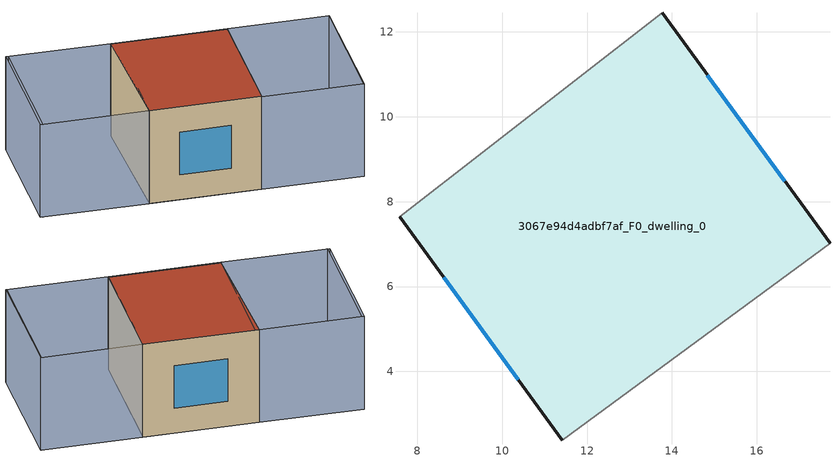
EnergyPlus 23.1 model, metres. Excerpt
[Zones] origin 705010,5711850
3067e94d4adbf7af_F0_dwelling_0
 floor ground (EU_floor_Construction): 17.72,7.02 13.77,12.45 7.58,7.64 11.42,2.38 z0
 wall outside (EU_wall_Construction): 13.77,12.45 17.72,7.02 / 11.42,2.38 7.58,7.64 z0:6
 wall adiabatic (EU_wall_Construction): 7.58,7.64 13.77,12.45 / 17.72,7.02 11.42,2.38 z0:6
 window (EU_Window_Construction): 14.83,10.98 16.65,8.48 / 10.38,3.81 8.62,6.22 z1.62:4.38
 roof outside (EU_roof_Construction): 13.77,12.45 17.72,7.02 11.42,2.38 7.58,7.64 z6
shading: 14.86,-2.35 21.19,2.26 / 10.28,17.23 3.96,12.61 / 11.4,2.37 17.72,7.02 / 17.72,7.02 21.22,2.26 / 21.22,2.26 14.89,-2.39 / 14.89,-2.39 11.4,2.37 / 7.58,7.64 3.87,12.73 / 3.87,12.73 10.2,17.34 / 10.2,17.34 13.9,12.25 / 13.9,12.25 7.58,7.64 z0:6
[Building]
EU S2 Campaign: North Axis=0; Terrain=City; Solar Distribution=FullExterior
[Site:Location]
London: Latitude=51.5; Longitude=-0.5; Time Zone=0; Elevation=25
[SizingPeriod:WeatherFileDays]
AnnualSizingPeriod: Begin Month=1; Begin Day of Month=1; End Month=12; End Day of Month=31; Day of Week for Start Day=Monday; Use Weather File Daylight Saving Period=No; Use Weather File Rain and Snow Indicators=No
[MATERIAL]
EU_InternalMass_Material: Roughness=MediumRough; Thickness=0.1; Conductivity=1; Density=1800; Specific Heat=900; Thermal Absorptance=0.9; Solar Absorptance=0.7; Visible Absorptance=0.7
[MATERIAL:NOMASS] Roughness=MediumRough; Thermal Absorptance=0.9; Solar Absorptance=0.7; Visible Absorptance=0.7
Name | Thermal Resistance
EU_wall_NoMass | 0.727863
EU_roof_NoMass | 0.773354
EU_floor_NoMass | 1.79329
[WINDOWMATERIAL:SIMPLEGLAZINGSYSTEM]
EU_Window_SimpleGlazing: UFactor=2.58614; Solar Heat Gain Coefficient=0.76; Visible Transmittance=0.76
[CONSTRUCTION]
EU_wall_Construction: EU_wall_NoMass
EU_roof_Construction: EU_roof_NoMass
EU_floor_Construction: EU_floor_NoMass
EU_InternalMass_Construction: EU_InternalMass_Material
EU_Window_Construction: EU_Window_SimpleGlazing
[ZONE]
3067e94d4adbf7af_F0_dwelling_0: Type=1; Multiplier=1; Ceiling Height=autocalculate; Volume=310.49; Floor Area=autocalculate; Part of Total Floor Area=Yes
[INTERNALMASS]
3067e94d4adbf7af_F0_dwelling_0_EU_InternalMass: Construction=EU_InternalMass_Construction; Zone or ZoneList=3067e94d4adbf7af_F0_dwelling_0; Surface Area=51.7483
[OTHEREQUIPMENT]
EU_Step8_InternalGain_3067e94d4adbf7af_F0_dwelling_0_f000: Fuel Type=Electricity; Zone or ZoneList or Space or SpaceList=3067e94d4adbf7af_F0_dwelling_0; Schedule=EU_Step8_GainSchedule_3067e94d4adbf7af_F0_dwelling_0_f000; Design Level Calculation Method=Watts/Area; Power per Zone Floor Area=1; Fraction Latent=0; Fraction Radiant=0; Fraction Lost=0; Carbon Dioxide Generation Rate=0; EndUse Subcategory=EU_Step8_InternalGains
[ZONEVENTILATION:DESIGNFLOWRATE]
EU_ConstantAir_3067e94d4adbf7af_F0_dwelling_0: Zone or ZoneList or Space or SpaceList=3067e94d4adbf7af_F0_dwelling_0; Schedule=EU_AlwaysOn; Design Flow Rate Calculation Method=AirChanges/Hour; Air Changes per Hour=0.484901; Ventilation Type=Natural; Fan Pressure Rise=0; Fan Total Efficiency=1; Constant Term Coefficient=1; Temperature Term Coefficient=0; Velocity Term Coefficient=0; Velocity Squared Term Coefficient=0; Minimum Indoor Temperature=-100; Maximum Indoor Temperature=100; Delta Temperature=-100; Minimum Outdoor Temperature=-100; Maximum Outdoor Temperature=100; Maximum Wind Speed=40
[HVACTEMPLATE:THERMOSTAT]
EU_HeatOnly_3067e94d4adbf7af_F0_dwelling_0: Constant Heating Setpoint=20; Constant Cooling Setpoint=50
[HVACTEMPLATE:ZONE:IDEALLOADSAIRSYSTEM]
3067e94d4adbf7af_F0_dwelling_0: Template Thermostat=EU_HeatOnly_3067e94d4adbf7af_F0_dwelling_0; System Availability Schedule=EU_AlwaysOn; Maximum Heating Supply Air Temperature=50; Minimum Cooling Supply Air Temperature=13; Maximum Heating Supply Air Humidity Ratio=0.0156; Minimum Cooling Supply Air Humidity Ratio=0.0077; Heating Limit=NoLimit; Cooling Limit=NoLimit; Heating Availability Schedule=EU_AlwaysOn; Cooling Availability Schedule=EU_CoolingOff; Dehumidification Control Type=ConstantSensibleHeatRatio; Cooling Sensible Heat Ratio=0.7; Dehumidification Setpoint=60; Humidification Control Type=None; Humidification Setpoint=30; Outdoor Air Method=None; Outdoor Air Flow Rate per Person=0.00944; Outdoor Air Flow Rate per Zone Floor Area=0; Outdoor Air Flow Rate per Zone=0; Demand Controlled Ventilation Type=None; Outdoor Air Economizer Type=NoEconomizer; Heat Recovery Type=None; Sensible Heat Recovery Effectiveness=0.7; Latent Heat Recovery Effectiveness=0.65
[SIZING:ZONE]
3067e94d4adbf7af_F0_dwelling_0: Zone Cooling Design Supply Air Temperature Input Method=SupplyAirTemperature; Zone Cooling Design Supply Air Temperature=13; Zone Heating Design Supply Air Temperature Input Method=SupplyAirTemperature; Zone Heating Design Supply Air Temperature=50; Zone Cooling Design Supply Air Humidity Ratio=0.008; Zone Heating Design Supply Air Humidity Ratio=0.008; Cooling Design Air Flow Method=DesignDay; Cooling Design Air Flow Rate=0; Cooling Minimum Air Flow per Zone Floor Area=0.000762; Cooling Minimum Air Flow=0; Cooling Minimum Air Flow Fraction=0.2; Heating Design Air Flow Method=DesignDay; Heating Design Air Flow Rate=0; Heating Maximum Air Flow per Zone Floor Area=0.002032; Heating Maximum Air Flow=0.141576; Heating Maximum Air Flow Fraction=0.3; Account for Dedicated Outdoor Air System=No; Dedicated Outdoor Air System Control Strategy=NeutralSupplyAir; Dedicated Outdoor Air Low Setpoint Temperature for Design=autosize; Dedicated Outdoor Air High Setpoint Temperature for Design=autosize; Zone Load Sizing Method=Sensible Load Only No Latent Load; Zone Latent Cooling Design Supply Air Humidity Ratio Input Method=HumidityRatioDifference; Zone Cooling Design Supply Air Humidity Ratio Difference=0.005; Zone Latent Heating Design Supply Air Humidity Ratio Input Method=HumidityRatioDifference; Zone Humidification Design Supply Air Humidity Ratio Difference=0.005
[SCHEDULE:CONSTANT]
Name | Hourly Value
EU_AlwaysOn | 1
EU_CoolingOff | 0
[SCHEDULE:FILE]
EU_Step8_GainSchedule_3067e94d4adbf7af_F0_dwelling_0_f000: File=../../schedules/3067e94d4adbf7af/3067e94d4adbf7af_F0_dwelling_0_f000_gain.csv; Column Number=1; Rows to Skip at Top=0; Number of Hours of Data=8760; Column Separator=Comma; Interpolate to Timestep=No; Minutes per Item=60; Adjust Schedule for Daylight Savings=Yes
